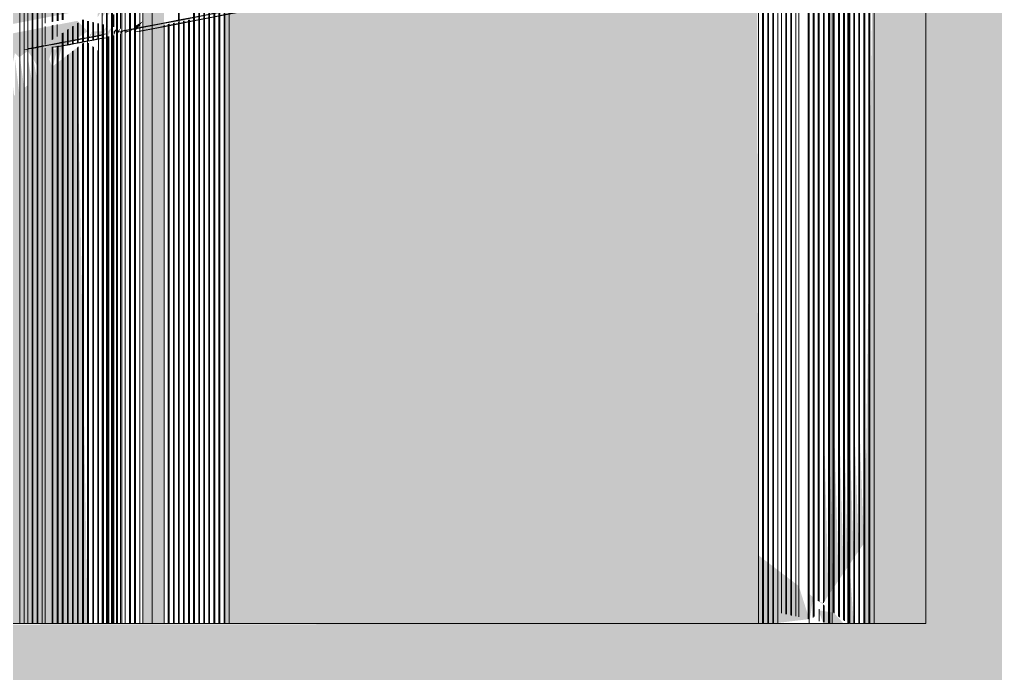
# Model space of a CAD drawing. Header units: millimetres. Extents: x 855 to 48623, y -2192 to 8255.
# Drawn here: x 21948.02 to 21972.27, y 4962.67 to 4978.92 of the extents above; entities that cross this region are included whole.
import ezdxf

# ---------------------------------------------------------------- set-up
doc = ezdxf.new("R2010")
doc.units = ezdxf.units.MM
doc.layers.add('I-FURN-11', color=7, linetype='Continuous', lineweight=9, true_color=0xe7e6e1, transparency=0.7)
doc.layers.add('I-FURN-12', color=7, linetype='Continuous', lineweight=9, true_color=0xf7f7f7, transparency=0.7)
for name, color, linetype, lineweight, true_color in [('I-FURN-17', 7, 'Continuous', 9, 0xe6e6e4), ('I-FURN-23', 7, 'Continuous', 9, 0xe4e3de), ('I-FURN-24', 7, 'Continuous', 9, 0xe4e3e1), ('I-FURN-25', 7, 'Continuous', 9, 0xd0d0d0), ('I-FURN-26', 7, 'Continuous', 9, 0xdbdbdb), ('I-FURN-27', 7, 'Continuous', 9, 0xe3e3e3), ('I-FURN-29', 7, 'Continuous', 9, 0xe4e3e2), ('I-FURN-30', 7, 'Continuous', 9, 0xe0e0dd), ('I-FURN-31', 7, 'Continuous', 9, 0xe3e2de), ('I-FURN-32', 7, 'Continuous', 9, 0xe2e1de), ('I-FURN-38', 7, 'Continuous', 9, 0xdededc), ('I-FURN-4', 7, 'Continuous', 9, 0xacacac), ('I-FURN-41', 7, 'Continuous', 9, 0xd6d6d5), ('I-FURN-42', 7, 'Continuous', 9, 0xdbdad8), ('I-FURN-43', 7, 'Continuous', 9, 0xdeddda), ('I-FURN-44', 7, 'Continuous', 9, 0xe0dfdc), ('I-FURN-52', 7, 'Continuous', 9, 0xcbcbc9), ('I-FURN-6', 7, 'Continuous', 9, 0xc0c0c0), ('I-FURN-61', 7, 'Continuous', 9, 0xd3d3d0), ('I-FURN-62', 7, 'Continuous', 9, 0xdddcd8), ('I-FURN-67', 7, 'Continuous', 9, 0xd9d8d5), ('I-FURN-73', 7, 'Continuous', 9, 0xe3e2e1), ('I-FURN-74', 7, 'Continuous', 9, 0xe5e4e2), ('I-FURN-75', 7, 'Continuous', 9, 0xe9e9e5), ('I-FURN-76', 7, 'Continuous', 9, 0xe5e4e1), ('I-FURN-77', 7, 'Continuous', 9, 0xe1e1df), ('I-FURN-78', 7, 'Continuous', 9, 0xdfdfdf), ('I-FURN-81', 7, 'Continuous', 9, 0xe2e1dd)]:
    doc.layers.add(name, color=color, linetype=linetype, lineweight=lineweight, true_color=true_color)

# ---------------------------------------------------------------- blocks, each defined once
blk = doc.blocks.new('iMac_G5_Computer_17quot_Screen_Model_4681 - iMac_G5_Computer_17quot_Screen_Model_4681-V19-Развертка 2_03-2')
at = {"layer": 'I-FURN-11'}
h = blk.add_hatch(color=256, dxfattribs=at)
h.paths.add_polyline_path([(1935.476, 4963.912), (1936.384, 4964.021), (1936.124, 4964.843), (1921.865, 4975.742), (1921.865, 4963.912), (1935.37, 4963.912)])
h.paths.add_polyline_path([(1937.238, 4963.912), (1936.986, 4964.183), (1936.609, 4964.242), (1936.735, 4963.912), (1937.132, 4963.912)])
h.paths.add_polyline_path([(1921.865, 4979.545), (1937.112, 4982.501), (1936.833, 4988.93), (1921.865, 4985.624), (1921.865, 4979.634)])
h.paths.add_polyline_path([(1937.132, 4982.506), (1937.222, 4982.528), (1937.132, 4986.013)])
h = blk.add_hatch(color=256, dxfattribs=at)
h.paths.add_polyline_path([(1937.383, 4963.912), (1937.489, 4963.912), (1937.383, 4965.377)])
h.paths.add_polyline_path([(1937.238, 4982.532), (1937.258, 4982.537), (1937.238, 4986.013)])
h.paths.add_polyline_path([(1937.348, 4982.559), (1937.364, 4982.563), (1937.342, 4986.013)])
h.paths.add_polyline_path([(1937.383, 4982.568), (1937.474, 4982.59), (1937.383, 4986.013)])
h = blk.add_hatch(color=256, dxfattribs=at)
h.paths.add_polyline_path([(1937.489, 4963.912), (1937.509, 4963.912), (1937.489, 4965.532)])
h.paths.add_polyline_path([(1937.364, 4982.563), (1937.383, 4982.568), (1937.364, 4986.013)])
h.paths.add_polyline_path([(1937.474, 4982.59), (1937.489, 4982.593), (1937.467, 4986.013)])
h.paths.add_polyline_path([(1937.509, 4982.598), (1937.6, 4982.62), (1937.509, 4986.013)])
h = blk.add_hatch(color=256, dxfattribs=at)
h.paths.add_polyline_path([(1937.761, 4963.912), (1937.867, 4963.912), (1937.761, 4965.929)])
h.paths.add_polyline_path([(1937.381, 4965.372), (1937.383, 4965.377), (1937.374, 4968.734)])
h.paths.add_polyline_path([(1937.489, 4965.532), (1937.506, 4965.556), (1937.489, 4968.734)])
h.paths.add_polyline_path([(1937.615, 4982.624), (1937.635, 4982.629), (1937.615, 4986.013)])
h.paths.add_polyline_path([(1937.725, 4982.651), (1937.741, 4982.655), (1937.719, 4986.013)])
h.paths.add_polyline_path([(1937.761, 4982.66), (1937.851, 4982.682), (1937.761, 4986.013)])
h = blk.add_hatch(color=256, dxfattribs=at)
h.paths.add_polyline_path([(1937.383, 4965.377), (1937.489, 4965.532), (1937.383, 4968.734)])
h.paths.add_polyline_path([(1937.509, 4965.561), (1937.615, 4965.716), (1937.509, 4968.734)])
h.paths.add_polyline_path([(1937.6, 4982.62), (1937.615, 4982.624), (1937.593, 4986.013)])
h.paths.add_polyline_path([(1937.635, 4982.629), (1937.725, 4982.651), (1937.635, 4986.013)])
h = blk.add_hatch(color=256, dxfattribs=at)
h.paths.add_polyline_path([(1937.867, 4963.912), (1937.887, 4963.912), (1937.867, 4966.084)])
h.paths.add_polyline_path([(1937.741, 4982.655), (1937.761, 4982.66), (1937.741, 4986.013)])
h = blk.add_hatch(color=256, dxfattribs=at)
h.paths.add_polyline_path([(1920.355, 4963.912), (1920.355, 4976.896), (1919.826, 4977.301), (1919.826, 4963.912)])
h.paths.add_polyline_path([(1919.826, 4979.18), (1920.355, 4979.437), (1920.607, 4985.68), (1919.826, 4985.563), (1919.826, 4979.257)])
h = blk.add_hatch(color=256, dxfattribs=at)
h.paths.add_polyline_path([(1918.351, 4963.912), (1918.457, 4963.912), (1918.205, 4978.228), (1903.106, 4966.769), (1903.106, 4963.912), (1918.331, 4963.912)])
h.paths.add_polyline_path([(1903.106, 4976.188), (1918.457, 4979.174), (1918.205, 4984.914), (1903.106, 4981.987), (1903.106, 4976.277)])
h = blk.add_hatch(color=256, dxfattribs=at)
h.paths.add_polyline_path([(1937.112, 4982.276), (1937.097, 4982.272), (1937.112, 4978.383)])
h.paths.add_polyline_path([(1937.132, 4965.008), (1937.238, 4965.163), (1937.132, 4968.734)])
h = blk.add_hatch(color=256, dxfattribs=at)
h.paths.add_polyline_path([(1937.238, 4982.302), (1937.223, 4982.299), (1937.238, 4978.383)])
h.paths.add_polyline_path([(1937.258, 4965.192), (1937.341, 4965.314), (1937.258, 4968.734)])
h.paths.add_polyline_path([(1937.364, 4965.347), (1937.381, 4965.372), (1937.364, 4968.734)])
h = blk.add_hatch(color=256, dxfattribs=at)
h.paths.add_polyline_path([(1936.483, 4982.145), (1936.384, 4982.124), (1936.483, 4978.383)])
h.paths.add_polyline_path([(1936.609, 4982.171), (1936.503, 4982.149), (1936.609, 4978.383)])
h.paths.add_polyline_path([(1936.712, 4964.393), (1936.735, 4964.426), (1936.629, 4964.457)])
h.paths.add_polyline_path([(1936.754, 4964.455), (1936.86, 4964.61), (1936.754, 4968.734)])
h.paths.add_polyline_path([(1936.88, 4964.64), (1936.986, 4964.795), (1936.88, 4968.734)])
h.paths.add_polyline_path([(1937.006, 4964.824), (1937.112, 4964.979), (1937.006, 4968.734)])
h.paths.add_polyline_path([(1935.119, 4965.611), (1935.085, 4981.854), (1927.126, 4980.486), (1921.865, 4979.368), (1921.865, 4975.742), (1935.116, 4965.613)])
for points in [[(1920.355, 4976.896), (1920.355, 4979.275), (1919.826, 4979.165), (1919.826, 4977.301)], [(1903.106, 4966.769), (1916.397, 4976.856), (1916.649, 4978.087), (1916.755, 4977.982), (1916.97, 4978.141), (1917.076, 4977.982), (1917.328, 4977.562), (1917.404, 4977.62), (1917.602, 4978.247), (1917.702, 4978.183), (1917.973, 4978.31), (1918.457, 4978.629), (1918.205, 4978.89), (1903.106, 4975.975), (1903.106, 4968.734)], [(1918.457, 4978.393), (1918.583, 4978.629), (1918.457, 4978.419)], [(1919.106, 4978.528), (1919.197, 4978.718), (1919.106, 4978.629)], [(1919.197, 4978.547), (1919.271, 4978.701), (1919.197, 4978.629)], [(1937.255, 4965.189), (1937.258, 4965.192), (1937.248, 4968.734)], [(1937.341, 4965.314), (1937.364, 4965.347), (1937.341, 4968.734)], [(1937.635, 4965.745), (1937.741, 4965.9), (1937.635, 4968.734)], [(1936.384, 4963.912), (1936.483, 4964.568), (1936.384, 4964.644), (1936.384, 4964.021)]]:
    blk.add_hatch(color=256, dxfattribs=at).paths.add_polyline_path(points)
h = blk.add_hatch(color=256, dxfattribs=at)
h.paths.add_polyline_path([(1919.086, 4963.912), (1919.106, 4963.912), (1919.086, 4967.713)])
h.paths.add_polyline_path([(1918.708, 4978.98), (1918.819, 4979.174), (1918.708, 4979.069)])
h.paths.add_polyline_path([(1918.834, 4979.003), (1918.945, 4979.174), (1918.834, 4979.091)])
h.paths.add_polyline_path([(1918.96, 4979.025), (1919.071, 4979.174), (1918.96, 4979.114)])
h.paths.add_polyline_path([(1919.086, 4979.048), (1919.106, 4979.174), (1919.086, 4979.136)])
h = blk.add_hatch(color=256, dxfattribs=at)
h.paths.add_polyline_path([(1918.583, 4978.419), (1918.708, 4978.629), (1918.583, 4978.629)])
h.paths.add_polyline_path([(1918.819, 4978.468), (1918.834, 4978.629), (1918.819, 4978.629)])
h.paths.add_polyline_path([(1918.945, 4978.495), (1918.96, 4978.771), (1918.945, 4978.629)])
h.paths.add_polyline_path([(1919.071, 4978.521), (1919.086, 4978.743), (1919.071, 4978.629)])
h = blk.add_hatch(color=256, dxfattribs=at)
h.paths.add_polyline_path([(1918.708, 4978.445), (1918.819, 4978.629), (1918.708, 4978.629)])
h.paths.add_polyline_path([(1918.834, 4978.472), (1918.945, 4978.774), (1918.834, 4978.629)])
h.paths.add_polyline_path([(1918.96, 4978.498), (1919.071, 4978.746), (1918.96, 4978.629)])
h.paths.add_polyline_path([(1919.086, 4978.524), (1919.106, 4978.738), (1919.086, 4978.629)])
h = blk.add_hatch(color=256, dxfattribs=at)
h.paths.add_polyline_path([(1916.397, 4976.856), (1916.503, 4976.937), (1916.397, 4977.982)])
h.paths.add_polyline_path([(1916.523, 4976.952), (1916.629, 4977.032), (1916.523, 4977.982)])
h.paths.add_polyline_path([(1916.649, 4977.047), (1916.755, 4977.128), (1916.649, 4977.982)])
h.paths.add_polyline_path([(1916.775, 4977.143), (1916.881, 4977.223), (1916.775, 4977.982)])
h.paths.add_polyline_path([(1916.97, 4977.291), (1917.076, 4977.371), (1916.97, 4977.982)])
h.paths.add_polyline_path([(1917.096, 4977.386), (1917.202, 4977.467), (1917.096, 4977.982)])
h.paths.add_polyline_path([(1917.222, 4977.482), (1917.328, 4977.562), (1917.222, 4977.982)])
h.paths.add_polyline_path([(1917.404, 4977.62), (1917.576, 4977.751), (1917.404, 4978.183)])
h.paths.add_polyline_path([(1917.596, 4977.766), (1917.702, 4978.183), (1917.596, 4978.183)])
h.paths.add_polyline_path([(1917.722, 4977.861), (1917.828, 4978.285), (1917.722, 4978.183)])
h = blk.add_hatch(color=256, dxfattribs=at)
h.paths.add_polyline_path([(1936.735, 4964.426), (1936.754, 4964.455), (1936.735, 4968.734)])
h.paths.add_polyline_path([(1936.86, 4964.61), (1936.88, 4964.64), (1936.86, 4968.734)])
h.paths.add_polyline_path([(1936.986, 4964.795), (1937.006, 4964.824), (1936.986, 4968.734)])
h.paths.add_polyline_path([(1937.112, 4964.979), (1937.13, 4965.005), (1937.112, 4968.734)])
h.paths.add_polyline_path([(1937.761, 4965.929), (1937.867, 4966.084), (1937.761, 4968.734)])
h = blk.add_hatch(color=256, dxfattribs=at)
h.paths.add_polyline_path([(1937.13, 4965.005), (1937.132, 4965.008), (1937.123, 4968.734)])
h.paths.add_polyline_path([(1937.238, 4965.163), (1937.255, 4965.189), (1937.238, 4968.734)])
h = blk.add_hatch(color=256, dxfattribs=at)
h.paths.add_polyline_path([(1937.506, 4965.556), (1937.509, 4965.561), (1937.5, 4968.734)])
h.paths.add_polyline_path([(1937.615, 4965.716), (1937.632, 4965.74), (1937.615, 4968.734)])
h = blk.add_hatch(color=256, dxfattribs=at)
h.paths.add_polyline_path([(1937.632, 4965.74), (1937.635, 4965.745), (1937.626, 4968.734)])
h.paths.add_polyline_path([(1937.741, 4965.9), (1937.757, 4965.924), (1937.741, 4968.734)])
h = blk.add_hatch(color=256, dxfattribs=at)
h.paths.add_polyline_path([(1937.757, 4965.924), (1937.761, 4965.929), (1937.752, 4968.734)])
h.paths.add_polyline_path([(1937.867, 4966.084), (1937.883, 4966.107), (1937.867, 4968.734)])
at = {"layer": 'I-FURN-12'}
for points in [[(1936.384, 4950), (1971.854, 4950.219), (1972.556, 4950.78), (1970.018, 4986.013), (1969.972, 4978.932), (1948.956, 4978.932), (1948.956, 4985.217), (1949.9, 4985.364), (1948.956, 4985.397), (1937.993, 4982.717), (1937.741, 4963.912), (1882.316, 4963.845), (1882.429, 4956.201), (1882.376, 4953.175), (1879.231, 4953.175), (1879.231, 4950), (1882.429, 4950)], [(1919.644, 4978.64), (1919.826, 4978.876), (1919.644, 4978.767)], [(1919.271, 4978.563), (1919.392, 4978.674), (1919.271, 4978.629)], [(1919.392, 4978.588), (1919.518, 4978.646), (1919.392, 4978.629)], [(1919.518, 4978.614), (1919.644, 4978.767), (1919.518, 4978.629)]]:
    blk.add_hatch(color=256, dxfattribs=at).paths.add_polyline_path(points)
at = {"layer": 'I-FURN-17'}
for p, q in [((1919.106, 4978.738), (1919.106, 4979.051)), ((1919.271, 4978.701), (1919.271, 4979.081)), ((1919.271, 4977.725), (1919.271, 4978.563))]:
    blk.add_line(p, q, dxfattribs=at)
at = {"layer": 'I-FURN-23'}
for p, q in [((1919.75, 4979.255), (1919.75, 4963.912)), ((1919.826, 4963.912), (1919.826, 4977.301)), ((1920.057, 4977.124), (1920.057, 4963.912)), ((1920.355, 4976.896), (1920.355, 4963.912)), ((1920.461, 4963.912), (1920.461, 4976.815)), ((1920.481, 4976.8), (1920.481, 4963.912)), ((1920.587, 4963.912), (1920.587, 4976.719)), ((1920.607, 4976.703), (1920.607, 4963.912)), ((1920.713, 4963.912), (1920.713, 4976.622)), ((1920.733, 4976.607), (1920.733, 4963.912)), ((1920.839, 4963.912), (1920.839, 4976.526)), ((1920.859, 4976.511), (1920.859, 4963.912)), ((1920.965, 4963.912), (1920.965, 4976.43)), ((1920.985, 4976.415), (1920.985, 4963.912)), ((1921.09, 4963.912), (1921.09, 4976.334)), ((1921.11, 4976.319), (1921.11, 4963.912)), ((1921.216, 4963.912), (1921.216, 4976.238)), ((1921.236, 4976.223), (1921.236, 4963.912)), ((1921.342, 4963.912), (1921.342, 4976.142)), ((1921.362, 4976.126), (1921.362, 4963.912)), ((1921.468, 4963.912), (1921.468, 4976.045)), ((1921.488, 4976.03), (1921.488, 4963.912)), ((1921.594, 4963.912), (1921.594, 4975.949)), ((1921.614, 4975.934), (1921.614, 4963.912)), ((1921.72, 4963.912), (1921.72, 4975.853)), ((1921.739, 4975.838), (1921.739, 4963.912)), ((1921.845, 4963.912), (1921.845, 4975.757)), ((1921.865, 4975.742), (1921.865, 4963.912)), ((1921.971, 4963.912), (1921.971, 4975.661)), ((1919.392, 4963.912), (1919.498, 4963.912)), ((1919.498, 4963.912), (1935.119, 4963.912)), ((1935.119, 4963.912), (1919.518, 4963.912)), ((1919.518, 4963.912), (1919.624, 4963.912)), ((1919.624, 4963.912), (1935.119, 4963.912)), ((1935.119, 4963.912), (1919.644, 4963.912)), ((1919.644, 4963.912), (1919.75, 4963.912)), ((1935.119, 4963.912), (1919.644, 4963.912)), ((1919.75, 4963.912), (1935.119, 4963.912))]:
    blk.add_line(p, q, dxfattribs=at)
for centre, start_param, end_param in [((1825.19, 5473.768), 3.330099, 3.36139), ((1825.239, 5473.768), 3.330182, 3.361313)]:
    blk.add_ellipse(centre, major_axis=(0, 504.08), ratio=0.999978, start_param=start_param, end_param=end_param, dxfattribs=at)
at = {"layer": 'I-FURN-24'}
for p, q in [((1918.98, 4977.947), (1918.98, 4978.502)), ((1917.848, 4963.912), (1917.602, 4963.912)), ((1919.086, 4963.912), (1918.98, 4963.912)), ((1919.271, 4963.912), (1919.106, 4963.912)), ((1919.644, 4963.912), (1935.119, 4963.912)), ((1935.119, 4963.912), (1919.826, 4963.912)), ((1919.826, 4963.912), (1920.057, 4963.912)), ((1919.826, 4963.912), (1920.355, 4963.912)), ((1920.057, 4963.912), (1935.119, 4963.912)), ((1920.355, 4963.912), (1920.461, 4963.912)), ((1935.119, 4963.912), (1920.355, 4963.912)), ((1920.461, 4963.912), (1935.119, 4963.912)), ((1920.481, 4963.912), (1920.587, 4963.912)), ((1935.119, 4963.912), (1920.481, 4963.912)), ((1920.587, 4963.912), (1935.119, 4963.912)), ((1920.607, 4963.912), (1920.713, 4963.912)), ((1935.119, 4963.912), (1920.607, 4963.912)), ((1920.713, 4963.912), (1935.119, 4963.912)), ((1920.733, 4963.912), (1920.839, 4963.912)), ((1935.119, 4963.912), (1920.733, 4963.912)), ((1920.839, 4963.912), (1935.119, 4963.912)), ((1920.859, 4963.912), (1920.965, 4963.912)), ((1935.119, 4963.912), (1920.859, 4963.912)), ((1920.965, 4963.912), (1935.119, 4963.912)), ((1920.985, 4963.912), (1921.09, 4963.912)), ((1935.119, 4963.912), (1920.985, 4963.912)), ((1921.09, 4963.912), (1935.119, 4963.912)), ((1921.11, 4963.912), (1921.216, 4963.912)), ((1935.119, 4963.912), (1921.11, 4963.912)), ((1921.216, 4963.912), (1935.119, 4963.912)), ((1921.236, 4963.912), (1921.342, 4963.912)), ((1935.119, 4963.912), (1921.236, 4963.912)), ((1921.342, 4963.912), (1935.119, 4963.912)), ((1921.362, 4963.912), (1921.468, 4963.912)), ((1935.119, 4963.912), (1921.362, 4963.912)), ((1921.468, 4963.912), (1935.119, 4963.912)), ((1921.488, 4963.912), (1921.594, 4963.912)), ((1935.119, 4963.912), (1921.488, 4963.912)), ((1921.594, 4963.912), (1935.119, 4963.912)), ((1921.614, 4963.912), (1921.72, 4963.912)), ((1935.119, 4963.912), (1921.614, 4963.912)), ((1921.72, 4963.912), (1935.119, 4963.912)), ((1921.739, 4963.912), (1921.845, 4963.912)), ((1935.119, 4963.912), (1921.739, 4963.912)), ((1921.845, 4963.912), (1935.119, 4963.912)), ((1921.865, 4963.912), (1921.971, 4963.912)), ((1935.119, 4963.912), (1921.865, 4963.912)), ((1921.865, 4963.912), (1935.119, 4963.912)), ((1921.971, 4963.912), (1935.119, 4963.912))]:
    blk.add_line(p, q, dxfattribs=at)
at = {"layer": 'I-FURN-25'}
for p, q in [((1937.867, 4963.912), (1937.867, 4982.686)), ((1937.993, 4963.912), (1937.993, 4982.717)), ((1937.615, 4963.912), (1937.615, 4982.624)), ((1937.741, 4963.912), (1937.741, 4982.655)), ((1936.894, 4982.323), (1936.894, 4963.912)), ((1936.956, 4982.323), (1936.956, 4963.912)), ((1937.341, 4963.912), (1937.341, 4982.323)), ((1937.39, 4963.912), (1937.39, 4982.323)), ((1937.489, 4963.912), (1937.489, 4982.309)), ((1939.284, 4963.912), (1939.284, 4982.323)), ((1935.692, 4964.169), (1935.692, 4982.108)), ((1935.798, 4964.146), (1935.798, 4982.127)), ((1935.923, 4964.12), (1935.923, 4982.15)), ((1936.049, 4964.093), (1936.049, 4982.172)), ((1917.202, 4978.799), (1917.202, 4963.912)), ((1917.328, 4978.822), (1917.328, 4963.912)), ((1916.97, 4978.758), (1916.97, 4963.912)), ((1917.076, 4963.912), (1917.076, 4978.777)), ((1916.881, 4963.912), (1916.775, 4963.912)), ((1918.819, 4963.912), (1916.881, 4963.912)), ((1935.119, 4963.912), (1918.819, 4963.912)), ((1935.225, 4963.912), (1935.119, 4963.912)), ((1935.351, 4963.912), (1935.245, 4963.912)), ((1935.476, 4963.912), (1935.37, 4963.912)), ((1935.602, 4963.912), (1935.496, 4963.912)), ((1936.894, 4963.912), (1935.602, 4963.912)), ((1936.384, 4963.912), (1936.894, 4963.912)), ((1937.341, 4963.912), (1936.894, 4963.912)), ((1936.956, 4963.912), (1937.341, 4963.912)), ((1937.489, 4963.912), (1937.383, 4963.912)), ((1937.39, 4963.912), (1939.284, 4963.912)), ((1937.615, 4963.912), (1937.509, 4963.912)), ((1937.741, 4963.912), (1937.635, 4963.912)), ((1937.867, 4963.912), (1937.761, 4963.912)), ((1937.993, 4963.912), (1937.887, 4963.912)), ((1937.993, 4963.912), (1939.284, 4963.912))]:
    blk.add_line(p, q, dxfattribs=at)
for centre, start_param, end_param in [((1824.806, 5473.768), 3.325295, 3.329207), ((1825.19, 5473.768), 3.325974, 3.328428), ((1825.239, 5473.768), 3.326066, 3.32852)]:
    blk.add_ellipse(centre, major_axis=(0, 504.08), ratio=0.999978, start_param=start_param, end_param=end_param, dxfattribs=at)
at = {"layer": 'I-FURN-26'}
for p, q in [((1936.986, 4964.183), (1936.986, 4982.249)), ((1937.112, 4964.087), (1937.112, 4982.276)), ((1937.238, 4963.991), (1937.238, 4982.302)), ((1937.364, 4963.912), (1937.364, 4982.309)), ((1936.125, 4964.076), (1936.125, 4982.07)), ((1917.702, 4978.5), (1917.702, 4978.8)), ((1918.205, 4978.349), (1918.205, 4978.831)), ((1918.331, 4978.37), (1918.331, 4978.912)), ((1918.457, 4963.912), (1918.457, 4978.883)), ((1918.583, 4978.419), (1918.583, 4978.855)), ((1918.708, 4978.445), (1918.708, 4978.827)), ((1917.404, 4978.305), (1917.404, 4978.747)), ((1917.576, 4978.418), (1917.576, 4978.777)), ((1917.828, 4963.912), (1917.828, 4978.583)), ((1917.953, 4978.306), (1917.953, 4978.666)), ((1918.079, 4978.328), (1918.079, 4978.748)), ((1918.331, 4963.912), (1918.331, 4978.324)), ((1917.404, 4963.912), (1917.404, 4978.214)), ((1917.576, 4963.912), (1917.576, 4978.243)), ((1917.702, 4963.912), (1917.702, 4978.264)), ((1918.079, 4963.912), (1918.079, 4978.133)), ((1918.205, 4963.912), (1918.205, 4978.228)), ((1918.583, 4963.912), (1918.583, 4978.251)), ((1918.708, 4963.912), (1918.708, 4978.155)), ((1917.953, 4963.912), (1917.953, 4978.037)), ((1916.881, 4963.912), (1918.819, 4963.912)), ((1917.076, 4963.912), (1916.97, 4963.912)), ((1917.202, 4963.912), (1917.096, 4963.912)), ((1917.328, 4963.912), (1917.222, 4963.912)), ((1918.819, 4963.912), (1917.602, 4963.912)), ((1935.602, 4963.912), (1936.894, 4963.912)), ((1935.798, 4963.912), (1935.692, 4963.912)), ((1935.923, 4963.912), (1935.817, 4963.912)), ((1936.049, 4963.912), (1935.943, 4963.912)), ((1936.894, 4963.912), (1936.049, 4963.912)), ((1936.986, 4963.912), (1936.88, 4963.912)), ((1936.894, 4963.912), (1937.341, 4963.912)), ((1937.112, 4963.912), (1937.006, 4963.912)), ((1937.238, 4963.912), (1937.132, 4963.912)), ((1937.364, 4963.912), (1937.258, 4963.912))]:
    blk.add_line(p, q, dxfattribs=at)
at = {"layer": 'I-FURN-27'}
for p, q in [((1936.735, 4964.426), (1936.735, 4982.197)), ((1936.86, 4963.912), (1936.86, 4982.223)), ((1936.357, 4964.027), (1936.357, 4982.118)), ((1936.483, 4964.058), (1936.483, 4982.145)), ((1936.609, 4964.472), (1936.609, 4982.171)), ((1936.735, 4963.946), (1936.735, 4964.376)), ((1917.576, 4963.912), (1917.404, 4963.912)), ((1917.702, 4963.912), (1917.602, 4963.912)), ((1917.602, 4963.912), (1918.819, 4963.912)), ((1917.828, 4963.912), (1917.722, 4963.912)), ((1917.953, 4963.912), (1917.848, 4963.912)), ((1918.079, 4963.912), (1917.973, 4963.912)), ((1918.205, 4963.912), (1918.099, 4963.912)), ((1918.331, 4963.912), (1918.225, 4963.912)), ((1918.457, 4963.912), (1918.351, 4963.912)), ((1918.583, 4963.912), (1918.477, 4963.912)), ((1918.708, 4963.912), (1918.602, 4963.912)), ((1918.834, 4963.912), (1918.728, 4963.912)), ((1936.049, 4963.912), (1936.894, 4963.912)), ((1936.357, 4963.912), (1936.125, 4963.912)), ((1936.483, 4963.912), (1936.377, 4963.912)), ((1936.609, 4963.912), (1936.503, 4963.912)), ((1936.735, 4963.912), (1936.629, 4963.912)), ((1936.86, 4963.912), (1936.754, 4963.912))]:
    blk.add_line(p, q, dxfattribs=at)
at = {"layer": 'I-FURN-29'}
for p, q in [((1936.629, 4964.457), (1936.629, 4982.175)), ((1936.754, 4964.455), (1936.754, 4982.201)), ((1936.88, 4963.912), (1936.88, 4982.227)), ((1936.377, 4964.023), (1936.377, 4982.123)), ((1936.503, 4964.087), (1936.503, 4982.149)), ((1936.629, 4963.969), (1936.629, 4964.271)), ((1936.754, 4963.942), (1936.754, 4964.36)), ((1917.602, 4963.912), (1917.596, 4963.912)), ((1917.602, 4963.912), (1917.828, 4963.912)), ((1917.722, 4963.912), (1917.602, 4963.912)), ((1917.602, 4963.912), (1917.702, 4963.912)), ((1918.96, 4963.912), (1918.854, 4963.912))]:
    blk.add_line(p, q, dxfattribs=at)
at = {"layer": 'I-FURN-30'}
for p, q in [((1918.854, 4963.912), (1918.854, 4978.043)), ((1918.96, 4963.912), (1918.96, 4977.962))]:
    blk.add_line(p, q, dxfattribs=at)
at = {"layer": 'I-FURN-31'}
for p, q in [((1919.624, 4979.233), (1919.624, 4963.912)), ((1919.644, 4963.912), (1919.644, 4979.236)), ((1919.106, 4963.912), (1919.106, 4977.851)), ((1919.271, 4963.912), (1919.271, 4977.725)), ((1919.197, 4963.912), (1935.119, 4963.912)), ((1935.119, 4963.912), (1919.392, 4963.912))]:
    blk.add_line(p, q, dxfattribs=at)
at = {"layer": 'I-FURN-32'}
for p, q in [((1918.98, 4963.912), (1918.98, 4977.947)), ((1919.086, 4963.912), (1919.086, 4977.866))]:
    blk.add_line(p, q, dxfattribs=at)
at = {"layer": 'I-FURN-38'}
for p, q in [((1937.006, 4964.168), (1937.006, 4982.254)), ((1937.132, 4964.072), (1937.132, 4982.28)), ((1937.258, 4963.976), (1937.258, 4982.306)), ((1937.383, 4963.912), (1937.383, 4982.309)), ((1918.351, 4963.912), (1918.351, 4978.339)), ((1918.477, 4963.912), (1918.477, 4978.332)), ((1918.728, 4963.912), (1918.728, 4978.45)), ((1917.596, 4963.912), (1917.596, 4978.246)), ((1917.722, 4963.912), (1917.722, 4978.267)), ((1917.848, 4963.912), (1917.848, 4978.289)), ((1918.099, 4963.912), (1918.099, 4978.148)), ((1918.225, 4963.912), (1918.225, 4978.243)), ((1918.602, 4963.912), (1918.602, 4978.236)), ((1918.834, 4963.912), (1918.834, 4978.059)), ((1917.973, 4963.912), (1917.973, 4978.052))]:
    blk.add_line(p, q, dxfattribs=at)
at = {"layer": 'I-FURN-41'}
for p, q in [((1937.761, 4963.912), (1937.761, 4982.66)), ((1937.887, 4963.912), (1937.887, 4982.691)), ((1937.635, 4963.912), (1937.635, 4982.629)), ((1937.509, 4963.912), (1937.509, 4982.309)), ((1935.817, 4964.142), (1935.817, 4982.131)), ((1935.943, 4964.115), (1935.943, 4982.153)), ((1917.096, 4963.912), (1917.096, 4978.78)), ((1917.222, 4963.912), (1917.222, 4978.803)), ((1918.819, 4963.912), (1918.925, 4963.912)), ((1918.925, 4963.912), (1935.119, 4963.912)), ((1935.119, 4963.912), (1918.945, 4963.912))]:
    blk.add_line(p, q, dxfattribs=at)
at = {"layer": 'I-FURN-42'}
for p, q in [((1918.945, 4963.912), (1919.051, 4963.912)), ((1919.051, 4963.912), (1935.119, 4963.912)), ((1935.119, 4963.912), (1919.071, 4963.912))]:
    blk.add_line(p, q, dxfattribs=at)
at = {"layer": 'I-FURN-43'}
for p, q in [((1919.071, 4963.912), (1919.177, 4963.912)), ((1919.177, 4963.912), (1935.119, 4963.912)), ((1935.119, 4963.912), (1919.197, 4963.912))]:
    blk.add_line(p, q, dxfattribs=at)
at = {"layer": 'I-FURN-44'}
for p, q in [((1919.392, 4963.912), (1919.392, 4979.191)), ((1919.197, 4963.912), (1919.303, 4963.912)), ((1935.119, 4963.912), (1919.197, 4963.912)), ((1919.303, 4963.912), (1935.119, 4963.912))]:
    blk.add_line(p, q, dxfattribs=at)
blk.add_ellipse((1824.806, 5473.768), major_axis=(0, 504.08), ratio=0.999978, start_param=3.329971, end_param=3.362168, dxfattribs=at)
at = {"layer": 'I-FURN-52'}
for p, q in [((1935.245, 4963.912), (1935.245, 4989.152)), ((1935.37, 4963.912), (1935.37, 4989.152)), ((1935.496, 4963.912), (1935.496, 4989.152)), ((1918.925, 4985.563), (1918.925, 4963.912)), ((1918.945, 4963.912), (1918.945, 4985.563)), ((1916.775, 4963.912), (1916.775, 4985.075)), ((1917.096, 4978.78), (1917.096, 4985.075)), ((1917.222, 4978.803), (1917.222, 4985.075)), ((1917.596, 4978.87), (1917.596, 4985.075)), ((1917.722, 4978.892), (1917.722, 4985.075)), ((1917.848, 4978.915), (1917.848, 4985.075))]:
    blk.add_line(p, q, dxfattribs=at)
at = {"layer": 'I-FURN-6'}
for p, q in [((1935.119, 4963.912), (1935.119, 4989.152)), ((1935.225, 4963.912), (1935.225, 4989.152)), ((1935.351, 4963.912), (1935.351, 4989.152)), ((1935.476, 4963.912), (1935.476, 4989.152)), ((1935.602, 4963.912), (1935.602, 4989.152)), ((1918.819, 4963.912), (1918.819, 4985.563)), ((1916.881, 4963.912), (1916.881, 4985.075)), ((1916.97, 4985.075), (1916.97, 4978.758)), ((1917.076, 4978.777), (1917.076, 4985.075)), ((1917.202, 4985.075), (1917.202, 4978.799)), ((1917.328, 4985.075), (1917.328, 4978.822)), ((1917.404, 4978.835), (1917.404, 4985.075)), ((1917.576, 4978.866), (1917.576, 4985.075)), ((1917.702, 4978.889), (1917.702, 4985.075)), ((1917.828, 4978.911), (1917.828, 4985.075)), ((1936.384, 4982.323), (1936.384, 4963.912)), ((1936.384, 4963.912), (1882.312, 4963.912))]:
    blk.add_line(p, q, dxfattribs=at)
blk.add_ellipse((1824.743, 5473.768), major_axis=(0, 504.08), ratio=0.999978, start_param=3.325613, end_param=3.329521, dxfattribs=at)
at = {"layer": 'I-FURN-61'}
for p, q in [((1919.051, 4985.563), (1919.051, 4963.912)), ((1919.071, 4963.912), (1919.071, 4985.563))]:
    blk.add_line(p, q, dxfattribs=at)
at = {"layer": 'I-FURN-62'}
blk.add_line((1919.303, 4985.563), (1919.303, 4963.912), dxfattribs=at)
blk.add_ellipse((1824.743, 5473.768), major_axis=(0, 504.08), ratio=0.999978, start_param=3.330282, end_param=3.362314, dxfattribs=at)
at = {"layer": 'I-FURN-67'}
for p, q in [((1919.177, 4985.563), (1919.177, 4963.912)), ((1919.197, 4963.912), (1919.197, 4985.563))]:
    blk.add_line(p, q, dxfattribs=at)
at = {"layer": 'I-FURN-73'}
for p, q in [((1918.854, 4978.476), (1918.854, 4978.795)), ((1918.96, 4977.962), (1918.96, 4978.498))]:
    blk.add_line(p, q, dxfattribs=at)
at = {"layer": 'I-FURN-74'}
for p, q in [((1919.086, 4978.743), (1919.086, 4979.048)), ((1919.086, 4977.866), (1919.086, 4978.524))]:
    blk.add_line(p, q, dxfattribs=at)
at = {"layer": 'I-FURN-75'}
for p, q in [((1920.713, 4978.895), (1920.713, 4979.339)), ((1920.733, 4979.342), (1920.733, 4978.876)), ((1921.216, 4976.238), (1921.216, 4979.437)), ((1921.236, 4979.437), (1921.236, 4976.223)), ((1921.342, 4976.142), (1921.342, 4979.434)), ((1921.362, 4979.433), (1921.362, 4976.126)), ((1921.468, 4976.045), (1921.468, 4979.429)), ((1921.488, 4979.429), (1921.488, 4976.03)), ((1921.594, 4975.949), (1921.594, 4979.425)), ((1921.614, 4979.424), (1921.614, 4975.934)), ((1921.72, 4975.853), (1921.72, 4979.42)), ((1921.739, 4979.419), (1921.739, 4975.838)), ((1921.845, 4975.757), (1921.845, 4979.416)), ((1921.865, 4979.415), (1921.865, 4975.742)), ((1919.826, 4977.301), (1919.826, 4979.174)), ((1920.057, 4979.095), (1920.057, 4977.124)), ((1921.09, 4976.334), (1921.09, 4979.239)), ((1921.11, 4979.262), (1921.11, 4976.319)), ((1921.971, 4975.661), (1921.971, 4979.124)), ((1920.355, 4978.788), (1920.355, 4976.896)), ((1920.461, 4976.815), (1920.461, 4978.81)), ((1920.481, 4978.814), (1920.481, 4976.8)), ((1920.587, 4976.719), (1920.587, 4978.836)), ((1920.607, 4978.841), (1920.607, 4976.703)), ((1920.713, 4976.622), (1920.713, 4978.863)), ((1920.733, 4978.867), (1920.733, 4976.607)), ((1920.839, 4976.526), (1920.839, 4978.889)), ((1920.859, 4978.893), (1920.859, 4976.511)), ((1920.965, 4976.43), (1920.965, 4978.915)), ((1920.985, 4978.919), (1920.985, 4976.415))]:
    blk.add_line(p, q, dxfattribs=at)
at = {"layer": 'I-FURN-76'}
blk.add_line((1919.106, 4977.851), (1919.106, 4978.528), dxfattribs=at)
at = {"layer": 'I-FURN-77'}
blk.add_line((1918.854, 4978.043), (1918.854, 4978.476), dxfattribs=at)
at = {"layer": 'I-FURN-78'}
for p, q in [((1917.596, 4978.431), (1917.596, 4978.781)), ((1918.225, 4978.352), (1918.225, 4978.844)), ((1918.351, 4978.373), (1918.351, 4978.912)), ((1918.477, 4978.397), (1918.477, 4978.879)), ((1918.602, 4978.423), (1918.602, 4978.851)), ((1918.728, 4978.45), (1918.728, 4978.823)), ((1918.834, 4978.059), (1918.834, 4978.799)), ((1917.848, 4978.289), (1917.848, 4978.596)), ((1917.973, 4978.31), (1917.973, 4978.679)), ((1918.099, 4978.331), (1918.099, 4978.761))]:
    blk.add_line(p, q, dxfattribs=at)
at = {"layer": 'I-FURN-81'}
for p, q in [((1919.498, 4979.21), (1919.498, 4963.912)), ((1919.518, 4963.912), (1919.518, 4979.214))]:
    blk.add_line(p, q, dxfattribs=at)

msp = doc.modelspace()

# ---------------------------------------------------------------- block references
at = {"layer": 'I-FURN-4'}
msp.add_blockref('iMac_G5_Computer_17quot_Screen_Model_4681 - iMac_G5_Computer_17quot_Screen_Model_4681-V19-Развертка 2_03-2', (20031.259, 0), dxfattribs=at)

doc.saveas('drawing.dxf')
